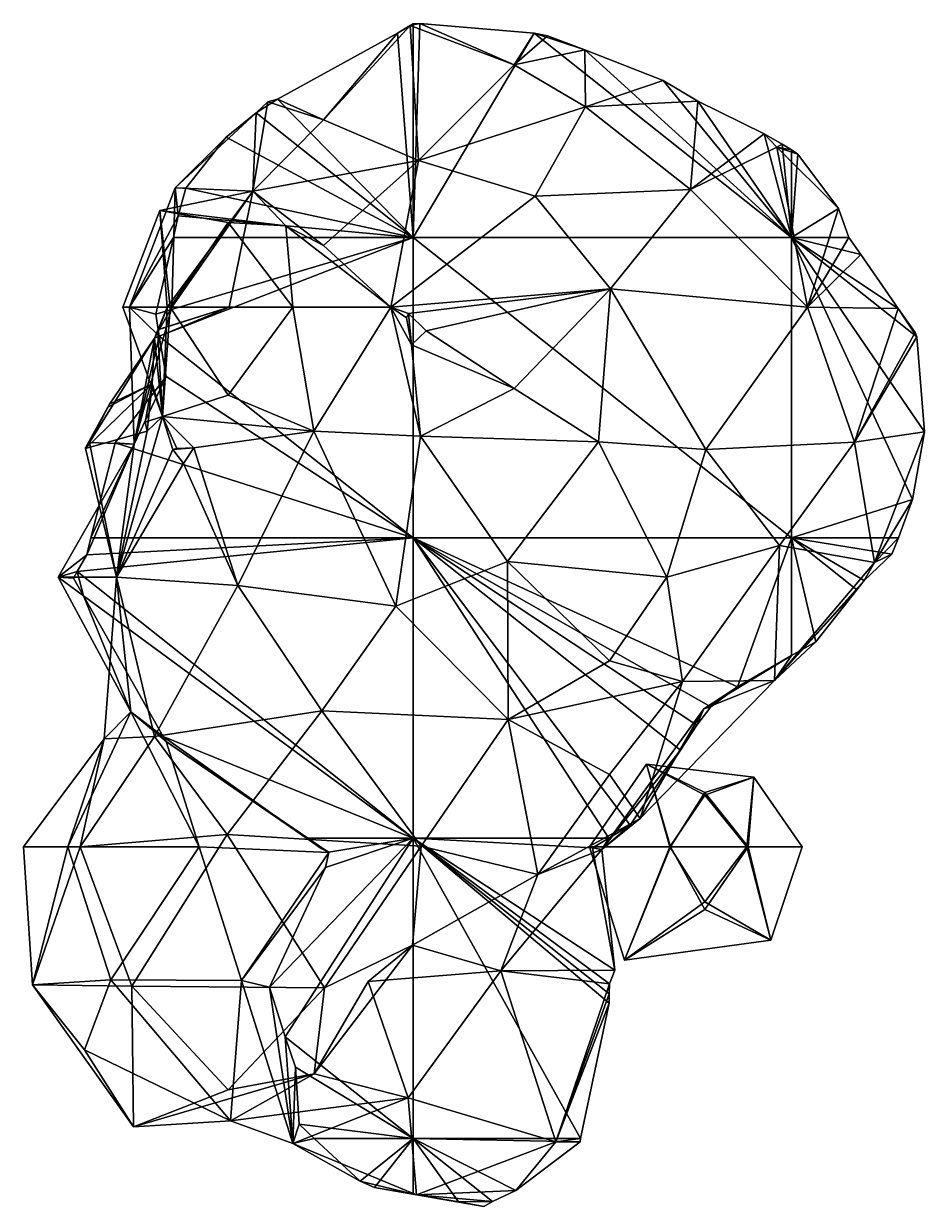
# Model space of a CAD drawing. Extents: x 290083 to 295691, y 4553739 to 4561622.
# Drawn here: x 294668.5 to 294787.6, y 4559340.5 to 4559496.8 of the extents above; entities that cross this region are included whole.
import ezdxf

# ---------------------------------------------------------------- set-up
doc = ezdxf.new("R2010")
doc.units = 0
doc.layers.add('Au_ppm_Pref_-_0_3', color=7, linetype='CONTINUOUS')

msp = doc.modelspace()

# ---------------------------------------------------------------- linework, layer by layer
at = {"layer": 'Au_ppm_Pref_-_0_3'}
for points in [[(294708.13, 4559484.03, 1880.45), (294719.58, 4559496.52, 1882.35), (294717.94, 4559495.48, 1882.36)], [(294720.71, 4559478.68, 1875.33), (294719.58, 4559496.52, 1882.35), (294708.13, 4559484.03, 1880.45)], [(294717.94, 4559495.48, 1882.36), (294719.58, 4559496.52, 1882.35), (294720, 4559496.71, 1882.35)], [(294717.94, 4559495.48, 1882.36), (294720, 4559496.71, 1882.35), (294720, 4559468.5, 1883.51)], [(294720.86, 4559496.75, 1882.22), (294720, 4559496.71, 1882.35), (294719.58, 4559496.52, 1882.35)], [(294720.86, 4559496.75, 1882.22), (294719.58, 4559496.52, 1882.35), (294733.33, 4559491.31, 1878.03)], [(294719.58, 4559496.52, 1882.35), (294720.71, 4559478.68, 1875.33), (294733.33, 4559491.31, 1878.03)], [(294720, 4559496.71, 1882.35), (294720.86, 4559496.75, 1882.22), (294720, 4559468.5, 1883.51)], [(294720, 4559468.5, 1883.51), (294720.86, 4559496.75, 1882.22), (294736, 4559495.49, 1880)], [(294736, 4559495.49, 1880), (294720.86, 4559496.75, 1882.22), (294733.33, 4559491.31, 1878.03)], [(294702.07, 4559486.78, 1882.39), (294717.94, 4559495.48, 1882.36), (294720, 4559468.5, 1883.51)], [(294717.94, 4559495.48, 1882.36), (294702.07, 4559486.78, 1882.39), (294708.13, 4559484.03, 1880.45)], [(294770, 4559468.5, 1876.02), (294720, 4559468.5, 1883.51), (294736, 4559495.49, 1880)], [(294737.76, 4559495.14, 1879.64), (294736, 4559495.49, 1880), (294733.33, 4559491.31, 1878.03)], [(294733.33, 4559491.31, 1878.03), (294742.69, 4559493.31, 1878.75), (294737.76, 4559495.14, 1879.64)], [(294736, 4559495.49, 1880), (294737.76, 4559495.14, 1879.64), (294742.69, 4559493.31, 1878.75)], [(294736, 4559495.49, 1880), (294742.69, 4559493.31, 1878.75), (294770, 4559468.5, 1876.02)], [(294742.79, 4559485.76, 1875.42), (294742.69, 4559493.31, 1878.75), (294733.33, 4559491.31, 1878.03)], [(294742.69, 4559493.31, 1878.75), (294753.05, 4559489.24, 1876.91), (294770, 4559468.5, 1876.02)], [(294742.69, 4559493.31, 1878.75), (294742.79, 4559485.76, 1875.42), (294753.05, 4559489.24, 1876.91)], [(294742.79, 4559485.76, 1875.42), (294733.33, 4559491.31, 1878.03), (294720.71, 4559478.68, 1875.33)], [(294753.05, 4559489.24, 1876.91), (294742.79, 4559485.76, 1875.42), (294757.64, 4559486.53, 1876.23)], [(294753.05, 4559489.24, 1876.91), (294757.64, 4559486.53, 1876.23), (294770, 4559468.5, 1876.02)], [(294698.8, 4559474.63, 1877.24), (294700.76, 4559486.43, 1882.38), (294699.24, 4559484.98, 1882.41)], [(294700.76, 4559486.43, 1882.38), (294698.8, 4559474.63, 1877.24), (294708.13, 4559484.03, 1880.45)], [(294699.24, 4559484.98, 1882.41), (294700.76, 4559486.43, 1882.38), (294702.07, 4559486.78, 1882.39)], [(294699.24, 4559484.98, 1882.41), (294702.07, 4559486.78, 1882.39), (294720, 4559468.5, 1883.51)], [(294702.07, 4559486.78, 1882.39), (294700.76, 4559486.43, 1882.38), (294708.13, 4559484.03, 1880.45)], [(294736.1, 4559473.96, 1873.24), (294742.79, 4559485.76, 1875.42), (294720.71, 4559478.68, 1875.33)], [(294736.1, 4559473.96, 1873.24), (294756.67, 4559474.86, 1872.51), (294742.79, 4559485.76, 1875.42)], [(294757.64, 4559486.53, 1876.23), (294742.79, 4559485.76, 1875.42), (294756.67, 4559474.86, 1872.51)], [(294766.39, 4559482.18, 1874.81), (294757.64, 4559486.53, 1876.23), (294756.67, 4559474.86, 1872.51)], [(294757.64, 4559486.53, 1876.23), (294766.39, 4559482.18, 1874.81), (294770, 4559468.5, 1876.02)], [(294688.51, 4559475.08, 1882.77), (294699.24, 4559484.98, 1882.41), (294695.27, 4559481.75, 1882.77)], [(294698.8, 4559474.63, 1877.24), (294699.24, 4559484.98, 1882.41), (294688.51, 4559475.08, 1882.77)], [(294699.24, 4559484.98, 1882.41), (294720, 4559468.5, 1883.51), (294695.27, 4559481.75, 1882.77)], [(294720.71, 4559478.68, 1875.33), (294708.13, 4559484.03, 1880.45), (294698.8, 4559474.63, 1877.24)], [(294695.27, 4559481.75, 1882.77), (294689.95, 4559475.02, 1883.45), (294688.51, 4559475.08, 1882.77)], [(294695.27, 4559481.75, 1882.77), (294720, 4559468.5, 1883.51), (294689.95, 4559475.02, 1883.45)], [(294766.39, 4559482.18, 1874.81), (294756.67, 4559474.86, 1872.51), (294768.05, 4559480.45, 1874.26)], [(294766.39, 4559482.18, 1874.81), (294768.75, 4559480.82, 1874.46), (294770, 4559468.5, 1876.02)], [(294768.05, 4559480.45, 1874.26), (294768.75, 4559480.82, 1874.46), (294766.39, 4559482.18, 1874.81)], [(294768.75, 4559480.82, 1874.46), (294768.05, 4559480.45, 1874.26), (294770, 4559480.09, 1874.28)], [(294768.75, 4559480.82, 1874.46), (294770, 4559480.09, 1874.28), (294770, 4559468.5, 1876.02)], [(294768.05, 4559480.45, 1874.26), (294756.67, 4559474.86, 1872.51), (294772.12, 4559459.29, 1872.83)], [(294770, 4559480.09, 1874.28), (294768.05, 4559480.45, 1874.26), (294770.84, 4559479.49, 1874.1)], [(294768.05, 4559480.45, 1874.26), (294776.22, 4559472.34, 1873.48), (294770.84, 4559479.49, 1874.1)], [(294768.05, 4559480.45, 1874.26), (294772.12, 4559459.29, 1872.83), (294776.22, 4559472.34, 1873.48)], [(294770, 4559468.5, 1876.02), (294770, 4559480.09, 1874.28), (294770.84, 4559479.49, 1874.1)], [(294776.22, 4559472.34, 1873.48), (294770, 4559468.5, 1876.02), (294770.84, 4559479.49, 1874.1)], [(294708.13, 4559467.44, 1874.11), (294720.71, 4559478.68, 1875.33), (294698.8, 4559474.63, 1877.24)], [(294717.02, 4559459.28, 1872.5), (294720.71, 4559478.68, 1875.33), (294708.13, 4559467.44, 1874.11)], [(294736.1, 4559473.96, 1873.24), (294720.71, 4559478.68, 1875.33), (294717.02, 4559459.28, 1872.5)], [(294688.94, 4559471.35, 1883.79), (294682.5, 4559459.28, 1882.77), (294688.51, 4559475.08, 1882.77)], [(294688.51, 4559475.08, 1882.77), (294682.5, 4559459.28, 1882.77), (294688.07, 4559459.28, 1879.25)], [(294686.49, 4559472.06, 1870.89), (294698.8, 4559474.63, 1877.24), (294687.47, 4559459.28, 1874.69)], [(294686.49, 4559472.06, 1870.89), (294703.16, 4559470.06, 1870.89), (294698.8, 4559474.63, 1877.24)], [(294695.66, 4559459.28, 1876.83), (294687.47, 4559459.28, 1874.69), (294698.8, 4559474.63, 1877.24)], [(294698.8, 4559474.63, 1877.24), (294688.51, 4559475.08, 1882.77), (294688.07, 4559459.28, 1879.25)], [(294688.07, 4559459.28, 1879.25), (294695.66, 4559459.28, 1876.83), (294698.8, 4559474.63, 1877.24)], [(294689.95, 4559475.02, 1883.45), (294688.94, 4559471.35, 1883.79), (294688.51, 4559475.08, 1882.77)], [(294689.95, 4559475.02, 1883.45), (294720, 4559468.5, 1883.51), (294688.94, 4559471.35, 1883.79)], [(294698.8, 4559474.63, 1877.24), (294703.16, 4559470.06, 1870.89), (294708.13, 4559467.44, 1874.11)], [(294736.1, 4559473.96, 1873.24), (294746.06, 4559461.71, 1873.05), (294756.67, 4559474.86, 1872.51)], [(294746.06, 4559461.71, 1873.05), (294772.12, 4559459.29, 1872.83), (294756.67, 4559474.86, 1872.51)], [(294736.1, 4559473.96, 1873.24), (294717.02, 4559459.28, 1872.5), (294746.06, 4559461.71, 1873.05)], [(294681.6, 4559459.28, 1870.89), (294686.49, 4559472.06, 1870.89), (294687.47, 4559459.28, 1874.69)], [(294686.49, 4559472.06, 1870.89), (294681.6, 4559459.28, 1870.89), (294687.88, 4559459.28, 1867.28)], [(294688.33, 4559468.5, 1884.06), (294682.5, 4559459.28, 1882.77), (294688.94, 4559471.35, 1883.79)], [(294686.49, 4559472.06, 1870.89), (294687.88, 4559459.28, 1867.28), (294695.53, 4559470.48, 1867.15)], [(294703.16, 4559470.06, 1870.89), (294686.49, 4559472.06, 1870.89), (294695.53, 4559470.48, 1867.15)], [(294688.94, 4559471.35, 1883.79), (294720, 4559468.5, 1883.51), (294688.33, 4559468.5, 1884.06)], [(294770, 4559468.5, 1876.02), (294776.22, 4559472.34, 1873.48), (294777.59, 4559468.5, 1873.63)], [(294772.12, 4559459.29, 1872.83), (294777.59, 4559468.5, 1873.63), (294776.22, 4559472.34, 1873.48)], [(294695.53, 4559470.48, 1867.15), (294687.88, 4559459.28, 1867.28), (294704.09, 4559459.28, 1866.85)], [(294703.16, 4559470.06, 1870.89), (294695.53, 4559470.48, 1867.15), (294704.09, 4559459.28, 1866.85)], [(294708.13, 4559467.44, 1874.11), (294703.16, 4559470.06, 1870.89), (294717.02, 4559459.28, 1872.5)], [(294717.02, 4559459.28, 1872.5), (294703.16, 4559470.06, 1870.89), (294704.09, 4559459.28, 1866.85)], [(294682.5, 4559459.28, 1882.77), (294688.33, 4559468.5, 1884.06), (294685.96, 4559458.35, 1884.89)], [(294685.96, 4559458.35, 1884.89), (294720, 4559468.5, 1883.51), (294686.43, 4559455.46, 1885.11)], [(294688.33, 4559468.5, 1884.06), (294720, 4559468.5, 1883.51), (294685.96, 4559458.35, 1884.89)], [(294720, 4559468.5, 1883.51), (294720, 4559428.82, 1886.61), (294686.43, 4559455.46, 1885.11)], [(294720, 4559468.5, 1883.51), (294770, 4559468.5, 1876.02), (294770, 4559428.82, 1880.93)], [(294770, 4559428.82, 1880.93), (294720, 4559428.82, 1886.61), (294720, 4559468.5, 1883.51)], [(294785.98, 4559433.86, 1877.53), (294770, 4559468.5, 1876.02), (294787.56, 4559442.82, 1876.14)], [(294787.56, 4559442.82, 1876.14), (294770, 4559468.5, 1876.02), (294786.56, 4559455.36, 1874.77)], [(294770, 4559428.82, 1880.93), (294770, 4559468.5, 1876.02), (294785.98, 4559433.86, 1877.53)], [(294779.16, 4559466.25, 1873.82), (294770, 4559468.5, 1876.02), (294777.59, 4559468.5, 1873.63)], [(294784.11, 4559459.13, 1874.4), (294770, 4559468.5, 1876.02), (294779.16, 4559466.25, 1873.82)], [(294786.56, 4559455.36, 1874.77), (294770, 4559468.5, 1876.02), (294784.11, 4559459.13, 1874.4)], [(294772.12, 4559459.29, 1872.83), (294779.16, 4559466.25, 1873.82), (294777.59, 4559468.5, 1873.63)], [(294772.12, 4559459.29, 1872.83), (294784.11, 4559459.13, 1874.4), (294779.16, 4559466.25, 1873.82)], [(294746.06, 4559461.71, 1873.05), (294717.02, 4559459.28, 1872.5), (294719.39, 4559458.47, 1872.58)], [(294746.06, 4559461.71, 1873.05), (294719.39, 4559458.47, 1872.58), (294721.73, 4559456.18, 1872.72)], [(294746.06, 4559461.71, 1873.05), (294721.73, 4559456.18, 1872.72), (294733.33, 4559448.55, 1873.25)], [(294746.06, 4559461.71, 1873.05), (294733.33, 4559448.55, 1873.25), (294744.51, 4559441.49, 1874.53)], [(294746.06, 4559461.71, 1873.05), (294744.51, 4559441.49, 1874.53), (294758.67, 4559440.49, 1873.33)], [(294746.06, 4559461.71, 1873.05), (294758.67, 4559440.49, 1873.33), (294772.12, 4559459.29, 1872.83)], [(294686.86, 4559444.84, 1871.61), (294681.6, 4559459.28, 1870.89), (294687.47, 4559459.28, 1874.69)], [(294681.6, 4559459.28, 1870.89), (294686.86, 4559444.84, 1871.61), (294687.88, 4559459.28, 1867.28)], [(294686.43, 4559455.46, 1885.11), (294682.5, 4559459.28, 1882.77), (294685.96, 4559458.35, 1884.89)], [(294683.13, 4559441.17, 1882.72), (294682.5, 4559459.28, 1882.77), (294686.43, 4559455.46, 1885.11)], [(294683.13, 4559441.17, 1882.72), (294688.07, 4559459.28, 1879.25), (294682.5, 4559459.28, 1882.77)], [(294683.13, 4559441.17, 1882.72), (294685.81, 4559455.21, 1876.83), (294688.07, 4559459.28, 1879.25)], [(294685.81, 4559455.21, 1876.83), (294686.25, 4559456.29, 1876.26), (294695.66, 4559459.28, 1876.83)], [(294695.66, 4559459.28, 1876.83), (294688.07, 4559459.28, 1879.25), (294685.81, 4559455.21, 1876.83)], [(294687.47, 4559459.28, 1874.69), (294686.27, 4559456.34, 1876.23), (294686.25, 4559456.01, 1876.16)], [(294687.47, 4559459.28, 1874.69), (294686.25, 4559456.01, 1876.16), (294686.86, 4559444.84, 1871.61)], [(294686.25, 4559456.29, 1876.26), (294686.29, 4559456.33, 1876.25), (294695.66, 4559459.28, 1876.83)], [(294686.29, 4559456.33, 1876.25), (294686.27, 4559456.34, 1876.23), (294695.66, 4559459.28, 1876.83)], [(294686.27, 4559456.34, 1876.23), (294687.47, 4559459.28, 1874.69), (294695.66, 4559459.28, 1876.83)], [(294686.86, 4559444.84, 1871.61), (294695.53, 4559447.66, 1867.01), (294687.88, 4559459.28, 1867.28)], [(294704.09, 4559459.28, 1866.85), (294687.88, 4559459.28, 1867.28), (294695.53, 4559447.66, 1867.01)], [(294706.86, 4559442.93, 1872.13), (294704.09, 4559459.28, 1866.85), (294695.53, 4559447.66, 1867.01)], [(294706.86, 4559442.93, 1872.13), (294717.02, 4559459.28, 1872.5), (294704.09, 4559459.28, 1866.85)], [(294720.95, 4559442.25, 1877.3), (294717.02, 4559459.28, 1872.5), (294706.86, 4559442.93, 1872.13)], [(294719.13, 4559457.89, 1872.6), (294717.02, 4559459.28, 1872.5), (294719.77, 4559454.32, 1873.63)], [(294717.02, 4559459.28, 1872.5), (294720.95, 4559442.25, 1877.3), (294719.77, 4559454.32, 1873.63)], [(294719.39, 4559458.47, 1872.58), (294717.02, 4559459.28, 1872.5), (294719.13, 4559457.89, 1872.6)], [(294758.67, 4559440.49, 1873.33), (294778.34, 4559441.46, 1873.43), (294772.12, 4559459.29, 1872.83)], [(294772.12, 4559459.29, 1872.83), (294778.34, 4559441.46, 1873.43), (294784.11, 4559459.13, 1874.4)], [(294786.36, 4559455.93, 1874.66), (294784.11, 4559459.13, 1874.4), (294778.34, 4559441.46, 1873.43)], [(294786.56, 4559455.36, 1874.77), (294784.11, 4559459.13, 1874.4), (294786.36, 4559455.93, 1874.66)], [(294719.39, 4559458.47, 1872.58), (294719.13, 4559457.89, 1872.6), (294719.77, 4559454.32, 1873.63)], [(294721.73, 4559456.18, 1872.72), (294719.39, 4559458.47, 1872.58), (294719.77, 4559454.32, 1873.63)], [(294686.25, 4559456.29, 1876.26), (294685.81, 4559455.21, 1876.83), (294686.25, 4559456.01, 1876.16)], [(294686.25, 4559456.01, 1876.16), (294685.81, 4559455.21, 1876.83), (294686.86, 4559444.84, 1871.61)], [(294686.27, 4559456.34, 1876.23), (294686.29, 4559456.33, 1876.25), (294686.25, 4559456.01, 1876.16)], [(294686.29, 4559456.33, 1876.25), (294686.25, 4559456.29, 1876.26), (294686.25, 4559456.01, 1876.16)], [(294721.73, 4559456.18, 1872.72), (294719.77, 4559454.32, 1873.63), (294733.33, 4559448.55, 1873.25)], [(294778.34, 4559441.46, 1873.43), (294786.56, 4559455.36, 1874.77), (294786.36, 4559455.93, 1874.66)], [(294685.81, 4559455.21, 1876.83), (294677.21, 4559441.43, 1877.48), (294679.86, 4559446.46, 1876.83)], [(294685.81, 4559455.21, 1876.83), (294683.13, 4559441.17, 1882.72), (294677.21, 4559441.43, 1877.48)], [(294685.81, 4559455.21, 1876.83), (294679.86, 4559446.46, 1876.83), (294685.5, 4559449.17, 1874.38)], [(294687.32, 4559450.14, 1885.53), (294683.13, 4559441.17, 1882.72), (294686.43, 4559455.46, 1885.11)], [(294685.81, 4559455.21, 1876.83), (294685.5, 4559449.17, 1874.38), (294686.86, 4559444.84, 1871.61)], [(294686.43, 4559455.46, 1885.11), (294720, 4559428.82, 1886.61), (294687.32, 4559450.14, 1885.53)], [(294719.77, 4559454.32, 1873.63), (294720.95, 4559442.25, 1877.3), (294733.33, 4559448.55, 1873.25)], [(294786.56, 4559455.36, 1874.77), (294778.34, 4559441.46, 1873.43), (294787.56, 4559442.82, 1876.14)], [(294720, 4559428.82, 1886.61), (294680.62, 4559441.35, 1886.41), (294687.32, 4559450.14, 1885.53)], [(294683.13, 4559441.17, 1882.72), (294687.32, 4559450.14, 1885.53), (294680.62, 4559441.35, 1886.41)], [(294676.68, 4559440.6, 1876.8), (294685.5, 4559449.17, 1874.38), (294679.63, 4559446.09, 1876.84)], [(294676.68, 4559440.6, 1876.8), (294684.81, 4559442.9, 1872.74), (294685.5, 4559449.17, 1874.38)], [(294679.63, 4559446.09, 1876.84), (294685.5, 4559449.17, 1874.38), (294679.86, 4559446.46, 1876.83)], [(294685.5, 4559449.17, 1874.38), (294684.55, 4559444.09, 1872.77), (294686.86, 4559444.84, 1871.61)], [(294684.55, 4559444.09, 1872.77), (294685.5, 4559449.17, 1874.38), (294684.81, 4559442.9, 1872.74)], [(294720.95, 4559442.25, 1877.3), (294744.51, 4559441.49, 1874.53), (294733.33, 4559448.55, 1873.25)], [(294679.86, 4559446.46, 1876.83), (294677.21, 4559441.43, 1877.48), (294679.63, 4559446.09, 1876.84)], [(294686.86, 4559444.84, 1871.61), (294706.86, 4559442.93, 1872.13), (294695.53, 4559447.66, 1867.01)], [(294676.69, 4559440.71, 1876.83), (294676.68, 4559440.6, 1876.8), (294679.63, 4559446.09, 1876.84)], [(294679.63, 4559446.09, 1876.84), (294677.21, 4559441.43, 1877.48), (294676.69, 4559440.71, 1876.83)], [(294680.77, 4559423.61, 1876.26), (294688.23, 4559440.5, 1871.92), (294686.86, 4559444.84, 1871.61)], [(294684.81, 4559442.9, 1872.74), (294680.77, 4559423.61, 1876.26), (294686.86, 4559444.84, 1871.61)], [(294684.55, 4559444.09, 1872.77), (294684.81, 4559442.9, 1872.74), (294686.86, 4559444.84, 1871.61)], [(294688.23, 4559440.5, 1871.92), (294688.74, 4559440.62, 1871.77), (294686.86, 4559444.84, 1871.61)], [(294688.74, 4559440.62, 1871.77), (294690.98, 4559440.69, 1871.82), (294686.86, 4559444.84, 1871.61)], [(294690.98, 4559440.69, 1871.82), (294706.86, 4559442.93, 1872.13), (294686.86, 4559444.84, 1871.61)], [(294676.68, 4559440.6, 1876.8), (294680.77, 4559423.61, 1876.26), (294684.81, 4559442.9, 1872.74)], [(294690.98, 4559440.69, 1871.82), (294696.82, 4559422.5, 1872.48), (294706.86, 4559442.93, 1872.13)], [(294706.86, 4559442.93, 1872.13), (294696.82, 4559422.5, 1872.48), (294717.72, 4559419.81, 1873.59)], [(294720.95, 4559442.25, 1877.3), (294706.86, 4559442.93, 1872.13), (294717.72, 4559419.81, 1873.59)], [(294720.95, 4559442.25, 1877.3), (294717.72, 4559419.81, 1873.59), (294732.47, 4559425.68, 1876.07)], [(294720.95, 4559442.25, 1877.3), (294732.47, 4559425.68, 1876.07), (294744.51, 4559441.49, 1874.53)], [(294778.34, 4559441.46, 1873.43), (294780.98, 4559425.55, 1877.66), (294787.56, 4559442.82, 1876.14)], [(294787.56, 4559442.82, 1876.14), (294780.98, 4559425.55, 1877.66), (294785.98, 4559433.86, 1877.53)], [(294683.13, 4559441.17, 1882.72), (294676.85, 4559426.59, 1887.64), (294673.05, 4559423.64, 1883.61)], [(294683.13, 4559441.17, 1882.72), (294673.05, 4559423.64, 1883.61), (294680.77, 4559423.61, 1876.26)], [(294676.69, 4559440.71, 1876.83), (294677.21, 4559441.43, 1877.48), (294676.68, 4559440.6, 1876.8)], [(294677.21, 4559441.43, 1877.48), (294680.77, 4559423.61, 1876.26), (294676.68, 4559440.6, 1876.8)], [(294683.13, 4559441.17, 1882.72), (294677.38, 4559428.82, 1887.52), (294676.85, 4559426.59, 1887.64)], [(294683.13, 4559441.17, 1882.72), (294680.77, 4559423.61, 1876.26), (294677.21, 4559441.43, 1877.48)], [(294720, 4559428.82, 1886.61), (294677.38, 4559428.82, 1887.52), (294680.62, 4559441.35, 1886.41)], [(294683.13, 4559441.17, 1882.72), (294680.62, 4559441.35, 1886.41), (294677.38, 4559428.82, 1887.52)], [(294688.23, 4559440.5, 1871.92), (294680.77, 4559423.61, 1876.26), (294689.62, 4559438.64, 1871.85)], [(294688.23, 4559440.5, 1871.92), (294689.62, 4559438.64, 1871.85), (294690.98, 4559440.69, 1871.82)], [(294688.23, 4559440.5, 1871.92), (294690.98, 4559440.69, 1871.82), (294688.74, 4559440.62, 1871.77)], [(294689.62, 4559438.64, 1871.85), (294696.82, 4559422.5, 1872.48), (294690.98, 4559440.69, 1871.82)], [(294753.52, 4559423.64, 1874.46), (294744.51, 4559441.49, 1874.53), (294732.47, 4559425.68, 1876.07)], [(294744.51, 4559441.49, 1874.53), (294753.52, 4559423.64, 1874.46), (294758.67, 4559440.49, 1873.33)], [(294753.52, 4559423.64, 1874.46), (294768.41, 4559427.81, 1873.56), (294758.67, 4559440.49, 1873.33)], [(294758.67, 4559440.49, 1873.33), (294768.41, 4559427.81, 1873.56), (294778.34, 4559441.46, 1873.43)], [(294768.41, 4559427.81, 1873.56), (294780.98, 4559425.55, 1877.66), (294778.34, 4559441.46, 1873.43)], [(294680.77, 4559423.61, 1876.26), (294696.82, 4559422.5, 1872.48), (294689.62, 4559438.64, 1871.85)], [(294770, 4559428.82, 1880.93), (294785.98, 4559433.86, 1877.53), (294784.16, 4559428.82, 1878.47)], [(294780.98, 4559425.55, 1877.66), (294784.16, 4559428.82, 1878.47), (294785.98, 4559433.86, 1877.53)], [(294720, 4559428.82, 1886.61), (294675.59, 4559424.38, 1887.78), (294676.85, 4559426.59, 1887.64)], [(294720, 4559428.82, 1886.61), (294720, 4559389.13, 1888.66), (294675.59, 4559424.38, 1887.78)], [(294720, 4559428.82, 1886.61), (294676.85, 4559426.59, 1887.64), (294677.38, 4559428.82, 1887.52)], [(294748.66, 4559390.84, 1885.58), (294745.86, 4559389.13, 1885.96), (294720, 4559428.82, 1886.61)], [(294755.32, 4559400.78, 1884.36), (294748.66, 4559390.84, 1885.58), (294720, 4559428.82, 1886.61)], [(294720, 4559389.13, 1888.66), (294720, 4559428.82, 1886.61), (294745.86, 4559389.13, 1885.96)], [(294757.49, 4559404.05, 1883.91), (294755.32, 4559400.78, 1884.36), (294720, 4559428.82, 1886.61)], [(294759.33, 4559406.47, 1883.55), (294757.49, 4559404.05, 1883.91), (294720, 4559428.82, 1886.61)], [(294762.84, 4559409.14, 1882.98), (294759.33, 4559406.47, 1883.55), (294720, 4559428.82, 1886.61)], [(294762.84, 4559409.14, 1882.98), (294720, 4559428.82, 1886.61), (294770, 4559428.82, 1880.93)], [(294753.52, 4559423.64, 1874.46), (294755.57, 4559409.83, 1873.62), (294768.41, 4559427.81, 1873.56)], [(294767.77, 4559409.97, 1877.7), (294768.41, 4559427.81, 1873.56), (294755.57, 4559409.83, 1873.62)], [(294770, 4559413.27, 1881.91), (294762.84, 4559409.14, 1882.98), (294770, 4559428.82, 1880.93)], [(294767.77, 4559409.97, 1877.7), (294780.98, 4559425.55, 1877.66), (294768.41, 4559427.81, 1873.56)], [(294773.22, 4559415.06, 1881.28), (294770, 4559413.27, 1881.91), (294770, 4559428.82, 1880.93)], [(294778.65, 4559421.95, 1879.97), (294773.22, 4559415.06, 1881.28), (294770, 4559428.82, 1880.93)], [(294783.28, 4559426.68, 1878.79), (294770, 4559428.82, 1880.93), (294784.16, 4559428.82, 1878.47)], [(294783.28, 4559426.68, 1878.79), (294779.59, 4559423.16, 1879.71), (294770, 4559428.82, 1880.93)], [(294778.65, 4559421.95, 1879.97), (294770, 4559428.82, 1880.93), (294779.59, 4559423.16, 1879.71)], [(294780.98, 4559425.55, 1877.66), (294783.28, 4559426.68, 1878.79), (294784.16, 4559428.82, 1878.47)], [(294673.05, 4559423.64, 1883.61), (294676.85, 4559426.59, 1887.64), (294675.59, 4559424.38, 1887.78)], [(294780.98, 4559425.55, 1877.66), (294779.59, 4559423.16, 1879.71), (294783.28, 4559426.68, 1878.79)], [(294732.54, 4559404.83, 1872.1), (294732.47, 4559425.68, 1876.07), (294717.72, 4559419.81, 1873.59)], [(294745.93, 4559412.58, 1874.58), (294732.47, 4559425.68, 1876.07), (294732.54, 4559404.83, 1872.1)], [(294745.93, 4559412.58, 1874.58), (294753.52, 4559423.64, 1874.46), (294732.47, 4559425.68, 1876.07)], [(294767.77, 4559409.97, 1877.7), (294779.59, 4559423.16, 1879.71), (294780.98, 4559425.55, 1877.66)], [(294673.05, 4559423.64, 1883.61), (294675.59, 4559424.38, 1887.78), (294675.08, 4559423.48, 1887.85)], [(294673.05, 4559423.64, 1883.61), (294675.08, 4559423.48, 1887.85), (294676.42, 4559421.17, 1887.94)], [(294676.42, 4559421.17, 1887.94), (294682.66, 4559405.83, 1882.78), (294673.05, 4559423.64, 1883.61)], [(294682.66, 4559405.83, 1882.78), (294680.77, 4559423.61, 1876.26), (294673.05, 4559423.64, 1883.61)], [(294675.59, 4559424.38, 1887.78), (294676.42, 4559421.17, 1887.94), (294675.08, 4559423.48, 1887.85)], [(294675.59, 4559424.38, 1887.78), (294720, 4559389.13, 1888.66), (294676.42, 4559421.17, 1887.94)], [(294682.66, 4559405.83, 1882.78), (294679.14, 4559402.24, 1876.83), (294680.77, 4559423.61, 1876.26)], [(294685.8, 4559402.59, 1873.32), (294680.77, 4559423.61, 1876.26), (294679.14, 4559402.24, 1876.83)], [(294696.82, 4559422.5, 1872.48), (294680.77, 4559423.61, 1876.26), (294685.8, 4559402.59, 1873.32)], [(294753.52, 4559423.64, 1874.46), (294745.93, 4559412.58, 1874.58), (294755.57, 4559409.83, 1873.62)], [(294767.77, 4559409.97, 1877.7), (294778.65, 4559421.95, 1879.97), (294779.59, 4559423.16, 1879.71)], [(294707.93, 4559405.98, 1872.16), (294696.82, 4559422.5, 1872.48), (294685.8, 4559402.59, 1873.32)], [(294707.93, 4559405.98, 1872.16), (294717.72, 4559419.81, 1873.59), (294696.82, 4559422.5, 1872.48)], [(294767.77, 4559409.97, 1877.7), (294773.22, 4559415.06, 1881.28), (294778.65, 4559421.95, 1879.97)], [(294720, 4559389.13, 1888.66), (294686.96, 4559402.59, 1888.71), (294676.42, 4559421.17, 1887.94)], [(294676.42, 4559421.17, 1887.94), (294686.96, 4559402.59, 1888.71), (294682.66, 4559405.83, 1882.78)], [(294707.93, 4559405.98, 1872.16), (294732.54, 4559404.83, 1872.1), (294717.72, 4559419.81, 1873.59)], [(294770, 4559413.27, 1881.91), (294773.22, 4559415.06, 1881.28), (294767.77, 4559409.97, 1877.7)], [(294745.93, 4559412.58, 1874.58), (294732.54, 4559404.83, 1872.1), (294755.57, 4559409.83, 1873.62)], [(294758.43, 4559406.21, 1882.76), (294762.84, 4559409.14, 1882.98), (294770, 4559413.27, 1881.91)], [(294758.43, 4559406.21, 1882.76), (294770, 4559413.27, 1881.91), (294767.77, 4559409.97, 1877.7)], [(294755.57, 4559409.83, 1873.62), (294732.54, 4559404.83, 1872.1), (294745.93, 4559397.55, 1874.07)], [(294749.99, 4559391.75, 1876.83), (294755.57, 4559409.83, 1873.62), (294745.93, 4559397.55, 1874.07)], [(294758.43, 4559406.21, 1882.76), (294767.77, 4559409.97, 1877.7), (294749.99, 4559391.75, 1876.83)], [(294749.99, 4559391.75, 1876.83), (294767.77, 4559409.97, 1877.7), (294755.57, 4559409.83, 1873.62)], [(294758.43, 4559406.21, 1882.76), (294759.33, 4559406.47, 1883.55), (294762.84, 4559409.14, 1882.98)], [(294691.68, 4559388.01, 1883.25), (294674.33, 4559388.01, 1880.88), (294682.66, 4559405.83, 1882.78)], [(294679.14, 4559402.24, 1876.83), (294682.66, 4559405.83, 1882.78), (294674.33, 4559388.01, 1880.88)], [(294682.66, 4559405.83, 1882.78), (294686.96, 4559402.59, 1888.71), (294687.32, 4559401.93, 1888.71)], [(294687.32, 4559401.93, 1888.71), (294691.68, 4559388.01, 1883.25), (294682.66, 4559405.83, 1882.78)], [(294707.93, 4559405.98, 1872.16), (294685.8, 4559402.59, 1873.32), (294695.41, 4559389.6, 1869.85)], [(294721.04, 4559388.1, 1870.4), (294707.93, 4559405.98, 1872.16), (294695.41, 4559389.6, 1869.85)], [(294707.93, 4559405.98, 1872.16), (294721.04, 4559388.1, 1870.4), (294732.54, 4559404.83, 1872.1)], [(294758.43, 4559406.21, 1882.76), (294744.92, 4559387.63, 1883.19), (294755.32, 4559400.78, 1884.36)], [(294758.43, 4559406.21, 1882.76), (294749.99, 4559391.75, 1876.83), (294744.92, 4559387.63, 1883.19)], [(294758.43, 4559406.21, 1882.76), (294755.32, 4559400.78, 1884.36), (294757.49, 4559404.05, 1883.91)], [(294758.43, 4559406.21, 1882.76), (294757.49, 4559404.05, 1883.91), (294759.33, 4559406.47, 1883.55)], [(294732.54, 4559404.83, 1872.1), (294721.04, 4559388.1, 1870.4), (294736.45, 4559384.34, 1875.43)], [(294736.45, 4559384.34, 1875.43), (294745.93, 4559397.55, 1874.07), (294732.54, 4559404.83, 1872.1)], [(294679.14, 4559402.24, 1876.83), (294675.96, 4559388.01, 1873.54), (294685.8, 4559402.59, 1873.32)], [(294685.8, 4559402.59, 1873.32), (294675.96, 4559388.01, 1873.54), (294695.41, 4559389.6, 1869.85)], [(294720, 4559389.13, 1888.66), (294705.89, 4559389.13, 1888.99), (294686.96, 4559402.59, 1888.71)], [(294686.96, 4559402.59, 1888.71), (294687.38, 4559401.88, 1888.73), (294687.31, 4559401.96, 1888.73)], [(294686.96, 4559402.59, 1888.71), (294705.89, 4559389.13, 1888.99), (294687.38, 4559401.88, 1888.73)], [(294687.31, 4559401.96, 1888.73), (294687.32, 4559401.93, 1888.71), (294686.96, 4559402.59, 1888.71)], [(294674.33, 4559388.01, 1880.88), (294668.5, 4559388.01, 1876.83), (294679.14, 4559402.24, 1876.83)], [(294679.14, 4559402.24, 1876.83), (294668.5, 4559388.01, 1876.83), (294675.96, 4559388.01, 1873.54)], [(294687.38, 4559401.88, 1888.73), (294687.32, 4559401.93, 1888.71), (294687.31, 4559401.96, 1888.73)], [(294705.89, 4559389.13, 1888.99), (294687.32, 4559401.93, 1888.71), (294687.38, 4559401.88, 1888.73)], [(294708.85, 4559387.24, 1888.67), (294687.32, 4559401.93, 1888.71), (294705.89, 4559389.13, 1888.99)], [(294708.85, 4559387.24, 1888.67), (294691.68, 4559388.01, 1883.25), (294687.32, 4559401.93, 1888.71)], [(294755.32, 4559400.78, 1884.36), (294744.92, 4559387.63, 1883.19), (294748.66, 4559390.84, 1885.58)], [(294743.29, 4559388.01, 1841.19), (294750.83, 4559398.9, 1841.19), (294753.91, 4559388.01, 1843.37)], [(294750.83, 4559398.9, 1841.19), (294743.29, 4559388.01, 1841.19), (294753.99, 4559388.01, 1839.05)], [(294750.83, 4559398.9, 1841.19), (294758.53, 4559394.83, 1843.47), (294753.91, 4559388.01, 1843.37)], [(294750.83, 4559398.9, 1841.19), (294765.02, 4559397.18, 1841.19), (294758.53, 4559394.83, 1843.47)], [(294750.83, 4559398.9, 1841.19), (294753.99, 4559388.01, 1839.05), (294758.53, 4559395.19, 1838.79)], [(294765.02, 4559397.18, 1841.19), (294750.83, 4559398.9, 1841.19), (294758.53, 4559395.19, 1838.79)], [(294749.99, 4559391.75, 1876.83), (294745.93, 4559397.55, 1874.07), (294736.45, 4559384.34, 1875.43)], [(294764.28, 4559388.01, 1838.48), (294765.02, 4559397.18, 1841.19), (294758.53, 4559395.19, 1838.79)], [(294765.02, 4559397.18, 1841.19), (294764.08, 4559388.01, 1843.81), (294758.53, 4559394.83, 1843.47)], [(294765.02, 4559397.18, 1841.19), (294771.41, 4559388.01, 1841.19), (294764.08, 4559388.01, 1843.81)], [(294764.28, 4559388.01, 1838.48), (294771.41, 4559388.01, 1841.19), (294765.02, 4559397.18, 1841.19)], [(294764.08, 4559388.01, 1843.81), (294753.91, 4559388.01, 1843.37), (294758.53, 4559394.83, 1843.47)], [(294764.28, 4559388.01, 1838.48), (294758.53, 4559395.19, 1838.79), (294753.99, 4559388.01, 1839.05)], [(294749.99, 4559391.75, 1876.83), (294736.45, 4559384.34, 1875.43), (294744.92, 4559387.63, 1883.19)], [(294748.66, 4559390.84, 1885.58), (294744.92, 4559387.63, 1883.19), (294745.86, 4559389.13, 1885.96)], [(294675.96, 4559388.01, 1873.54), (294682.81, 4559369.6, 1870.65), (294695.41, 4559389.6, 1869.85)], [(294695.41, 4559389.6, 1869.85), (294682.81, 4559369.6, 1870.65), (294708.25, 4559369.35, 1870.87)], [(294721.04, 4559388.1, 1870.4), (294695.41, 4559389.6, 1869.85), (294708.25, 4559369.35, 1870.87)], [(294700.98, 4559369.46, 1891.07), (294720, 4559389.13, 1888.66), (294703.05, 4559362.9, 1891.67)], [(294700.98, 4559369.46, 1891.07), (294708.41, 4559385.26, 1889.32), (294720, 4559389.13, 1888.66)], [(294720, 4559389.13, 1888.66), (294720, 4559349.45, 1892.61), (294703.05, 4559362.9, 1891.67)], [(294708.85, 4559387.3, 1889.11), (294707.81, 4559387.78, 1889.08), (294705.89, 4559389.13, 1888.99)], [(294705.89, 4559389.13, 1888.99), (294720, 4559389.13, 1888.66), (294708.85, 4559387.3, 1889.11)], [(294708.85, 4559387.24, 1888.67), (294705.89, 4559389.13, 1888.99), (294707.81, 4559387.78, 1889.08)], [(294708.41, 4559385.26, 1889.32), (294708.85, 4559387.3, 1889.11), (294720, 4559389.13, 1888.66)], [(294745.91, 4559367.35, 1888.01), (294742.13, 4559349.45, 1890.21), (294720, 4559389.13, 1888.66)], [(294742.13, 4559349.45, 1890.21), (294720, 4559349.45, 1892.61), (294720, 4559389.13, 1888.66)], [(294745.92, 4559368.56, 1887.89), (294745.91, 4559367.35, 1888.01), (294720, 4559389.13, 1888.66)], [(294745.94, 4559369.87, 1887.76), (294745.92, 4559368.56, 1887.89), (294720, 4559389.13, 1888.66)], [(294746.63, 4559371.68, 1887.52), (294745.94, 4559369.87, 1887.76), (294720, 4559389.13, 1888.66)], [(294743.71, 4559387.84, 1886.3), (294746.63, 4559371.68, 1887.52), (294720, 4559389.13, 1888.66)], [(294745.86, 4559389.13, 1885.96), (294743.71, 4559387.84, 1886.3), (294720, 4559389.13, 1888.66)], [(294745.86, 4559389.13, 1885.96), (294744.92, 4559387.63, 1883.19), (294743.71, 4559387.84, 1886.3)], [(294674.33, 4559388.01, 1880.88), (294669.67, 4559369.75, 1876.9), (294668.5, 4559388.01, 1876.83)], [(294668.5, 4559388.01, 1876.83), (294669.67, 4559369.75, 1876.9), (294675.96, 4559388.01, 1873.54)], [(294669.67, 4559369.75, 1876.9), (294674.33, 4559388.01, 1880.88), (294680.02, 4559370.44, 1883.94)], [(294669.67, 4559369.75, 1876.9), (294682.81, 4559369.6, 1870.65), (294675.96, 4559388.01, 1873.54)], [(294691.68, 4559388.01, 1883.25), (294680.02, 4559370.44, 1883.94), (294674.33, 4559388.01, 1880.88)], [(294680.02, 4559370.44, 1883.94), (294691.68, 4559388.01, 1883.25), (294697.3, 4559370.31, 1887.4)], [(294708.85, 4559387.24, 1888.67), (294697.3, 4559370.31, 1887.4), (294691.68, 4559388.01, 1883.25)], [(294708.85, 4559387.24, 1888.67), (294708.41, 4559385.26, 1889.32), (294697.3, 4559370.31, 1887.4)], [(294708.85, 4559387.3, 1889.11), (294708.85, 4559387.24, 1888.67), (294707.81, 4559387.78, 1889.08)], [(294721.04, 4559388.1, 1870.4), (294708.25, 4559369.35, 1870.87), (294719.89, 4559375.02, 1877.41)], [(294708.85, 4559387.24, 1888.67), (294708.85, 4559387.3, 1889.11), (294708.41, 4559385.26, 1889.32)], [(294736.45, 4559384.34, 1875.43), (294721.04, 4559388.1, 1870.4), (294719.89, 4559375.02, 1877.41)], [(294746.63, 4559371.68, 1887.52), (294744.92, 4559387.63, 1883.19), (294731.58, 4559371.61, 1883.34)], [(294736.45, 4559384.34, 1875.43), (294731.58, 4559371.61, 1883.34), (294744.92, 4559387.63, 1883.19)], [(294747.92, 4559373, 1841.19), (294743.29, 4559388.01, 1841.19), (294753.91, 4559388.01, 1843.37)], [(294743.29, 4559388.01, 1841.19), (294747.92, 4559373, 1841.19), (294753.99, 4559388.01, 1839.05)], [(294743.71, 4559387.84, 1886.3), (294744.92, 4559387.63, 1883.19), (294746.63, 4559371.68, 1887.52)], [(294747.92, 4559373, 1841.19), (294753.91, 4559388.01, 1843.37), (294758.53, 4559380.71, 1843.62)], [(294747.92, 4559373, 1841.19), (294758.53, 4559379.71, 1838.42), (294753.99, 4559388.01, 1839.05)], [(294758.53, 4559380.71, 1843.62), (294753.91, 4559388.01, 1843.37), (294764.08, 4559388.01, 1843.81)], [(294764.28, 4559388.01, 1838.48), (294753.99, 4559388.01, 1839.05), (294758.53, 4559379.71, 1838.42)], [(294764.28, 4559388.01, 1838.48), (294758.53, 4559379.71, 1838.42), (294767.25, 4559375.67, 1841.19)], [(294767.25, 4559375.67, 1841.19), (294758.53, 4559380.71, 1843.62), (294764.08, 4559388.01, 1843.81)], [(294771.41, 4559388.01, 1841.19), (294767.25, 4559375.67, 1841.19), (294764.08, 4559388.01, 1843.81)], [(294764.28, 4559388.01, 1838.48), (294767.25, 4559375.67, 1841.19), (294771.41, 4559388.01, 1841.19)], [(294697.3, 4559370.31, 1887.4), (294708.41, 4559385.26, 1889.32), (294700.98, 4559369.46, 1891.07)], [(294736.45, 4559384.34, 1875.43), (294719.89, 4559375.02, 1877.41), (294731.58, 4559371.61, 1883.34)], [(294767.25, 4559375.67, 1841.19), (294747.92, 4559373, 1841.19), (294758.53, 4559380.71, 1843.62)], [(294747.92, 4559373, 1841.19), (294767.25, 4559375.67, 1841.19), (294758.53, 4559379.71, 1838.42)], [(294706.89, 4559358.01, 1878.12), (294714.05, 4559370.19, 1879.97), (294719.89, 4559375.02, 1877.41)], [(294719.89, 4559375.02, 1877.41), (294708.25, 4559369.35, 1870.87), (294706.89, 4559358.01, 1878.12)], [(294719.89, 4559375.02, 1877.41), (294714.05, 4559370.19, 1879.97), (294731.58, 4559371.61, 1883.34)], [(294719.35, 4559354.84, 1884.35), (294731.58, 4559371.61, 1883.34), (294714.05, 4559370.19, 1879.97)], [(294731.58, 4559371.61, 1883.34), (294719.35, 4559354.84, 1884.35), (294738.86, 4559349.02, 1887.77)], [(294746.63, 4559371.68, 1887.52), (294731.58, 4559371.61, 1883.34), (294745.94, 4559369.87, 1887.76)], [(294738.86, 4559349.02, 1887.77), (294745.94, 4559369.87, 1887.76), (294731.58, 4559371.61, 1883.34)], [(294676.56, 4559361.18, 1882.77), (294669.67, 4559369.75, 1876.9), (294680.02, 4559370.44, 1883.94)], [(294669.67, 4559369.75, 1876.9), (294676.56, 4559361.18, 1882.77), (294683.04, 4559351, 1876.69)], [(294669.67, 4559369.75, 1876.9), (294683.04, 4559351, 1876.69), (294682.81, 4559369.6, 1870.65)], [(294676.56, 4559361.18, 1882.77), (294680.02, 4559370.44, 1883.94), (294695.85, 4559351.81, 1883.06)], [(294680.02, 4559370.44, 1883.94), (294697.3, 4559370.31, 1887.4), (294695.85, 4559351.81, 1883.06)], [(294697.3, 4559370.31, 1887.4), (294704.08, 4559348.79, 1889.39), (294695.85, 4559351.81, 1883.06)], [(294697.3, 4559370.31, 1887.4), (294700.98, 4559369.46, 1891.07), (294704.08, 4559348.79, 1889.39)], [(294719.35, 4559354.84, 1884.35), (294714.05, 4559370.19, 1879.97), (294706.89, 4559358.01, 1878.12)], [(294738.86, 4559349.02, 1887.77), (294745.92, 4559368.56, 1887.89), (294745.94, 4559369.87, 1887.76)], [(294682.81, 4559369.6, 1870.65), (294683.04, 4559351, 1876.69), (294695.53, 4559355.87, 1872.05)], [(294682.81, 4559369.6, 1870.65), (294695.53, 4559355.87, 1872.05), (294708.25, 4559369.35, 1870.87)], [(294706.89, 4559358.01, 1878.12), (294708.25, 4559369.35, 1870.87), (294695.53, 4559355.87, 1872.05)], [(294704.08, 4559348.79, 1889.39), (294700.98, 4559369.46, 1891.07), (294703.05, 4559362.9, 1891.67)], [(294745.91, 4559367.35, 1888.01), (294745.92, 4559368.56, 1887.89), (294738.86, 4559349.02, 1887.77)], [(294742.13, 4559349.45, 1890.21), (294745.91, 4559367.35, 1888.01), (294738.86, 4559349.02, 1887.77)], [(294720, 4559349.45, 1892.61), (294704.42, 4559358.89, 1892.16), (294703.05, 4559362.9, 1891.67)], [(294703.05, 4559362.9, 1891.67), (294704.42, 4559358.89, 1892.16), (294704.08, 4559348.79, 1889.39)], [(294676.56, 4559361.18, 1882.77), (294695.85, 4559351.81, 1883.06), (294683.04, 4559351, 1876.69)], [(294704.42, 4559358.89, 1892.16), (294704.92, 4559351.37, 1893.18), (294704.08, 4559348.79, 1889.39)], [(294720, 4559349.45, 1892.61), (294704.92, 4559351.37, 1893.18), (294704.42, 4559358.89, 1892.16)], [(294695.85, 4559351.81, 1883.06), (294706.89, 4559358.01, 1878.12), (294683.04, 4559351, 1876.69)], [(294706.89, 4559358.01, 1878.12), (294695.53, 4559355.87, 1872.05), (294683.04, 4559351, 1876.69)], [(294719.35, 4559354.84, 1884.35), (294706.89, 4559358.01, 1878.12), (294695.85, 4559351.81, 1883.06)], [(294719.35, 4559354.84, 1884.35), (294695.85, 4559351.81, 1883.06), (294704.08, 4559348.79, 1889.39)], [(294720.41, 4559342.01, 1889.41), (294719.35, 4559354.84, 1884.35), (294704.08, 4559348.79, 1889.39)], [(294719.35, 4559354.84, 1884.35), (294720.41, 4559342.01, 1889.41), (294738.86, 4559349.02, 1887.77)], [(294704.08, 4559348.79, 1889.39), (294704.92, 4559351.37, 1893.18), (294706.92, 4559349.45, 1893.33)], [(294720, 4559349.45, 1892.61), (294706.92, 4559349.45, 1893.33), (294704.92, 4559351.37, 1893.18)], [(294704.08, 4559348.79, 1889.39), (294706.92, 4559349.45, 1893.33), (294712.99, 4559343.8, 1894.02)], [(294712.99, 4559343.8, 1894.02), (294706.92, 4559349.45, 1893.33), (294720, 4559349.45, 1892.61)], [(294714.89, 4559343, 1894.06), (294712.99, 4559343.8, 1894.02), (294720, 4559349.45, 1892.61)], [(294720, 4559349.45, 1892.61), (294720, 4559342.11, 1893.94), (294714.89, 4559343, 1894.06)], [(294720, 4559342.11, 1893.94), (294720, 4559349.45, 1892.61), (294726, 4559341.07, 1893.22)], [(294726, 4559341.07, 1893.22), (294720, 4559349.45, 1892.61), (294730.47, 4559341.13, 1892.53)], [(294720, 4559349.45, 1892.61), (294742.13, 4559349.45, 1890.21), (294742.05, 4559349.01, 1890.27)], [(294730.47, 4559341.13, 1892.53), (294720, 4559349.45, 1892.61), (294733.56, 4559342.6, 1892.01)], [(294733.56, 4559342.6, 1892.01), (294720, 4559349.45, 1892.61), (294742.05, 4559349.01, 1890.27)], [(294742.05, 4559349.01, 1890.27), (294742.13, 4559349.45, 1890.21), (294738.86, 4559349.02, 1887.77)], [(294720.41, 4559342.01, 1889.41), (294704.08, 4559348.79, 1889.39), (294712.99, 4559343.8, 1894.02)], [(294733.56, 4559342.6, 1892.01), (294738.86, 4559349.02, 1887.77), (294720.41, 4559342.01, 1889.41)], [(294733.56, 4559342.6, 1892.01), (294742.05, 4559349.01, 1890.27), (294738.86, 4559349.02, 1887.77)], [(294720.41, 4559342.01, 1889.41), (294712.99, 4559343.8, 1894.02), (294714.89, 4559343, 1894.06)], [(294720.41, 4559342.01, 1889.41), (294714.89, 4559343, 1894.06), (294726, 4559341.07, 1893.22)], [(294726, 4559341.07, 1893.22), (294714.89, 4559343, 1894.06), (294720, 4559342.11, 1893.94)], [(294730.47, 4559341.13, 1892.53), (294733.56, 4559342.6, 1892.01), (294720.41, 4559342.01, 1889.41)], [(294729.35, 4559340.49, 1892.81), (294720.41, 4559342.01, 1889.41), (294726, 4559341.07, 1893.22)], [(294720.41, 4559342.01, 1889.41), (294729.35, 4559340.49, 1892.81), (294730.47, 4559341.13, 1892.53)], [(294729.35, 4559340.49, 1892.81), (294726, 4559341.07, 1893.22), (294730.47, 4559341.13, 1892.53)]]:
    msp.add_3dface(points, dxfattribs=at)

doc.saveas('drawing.dxf')
